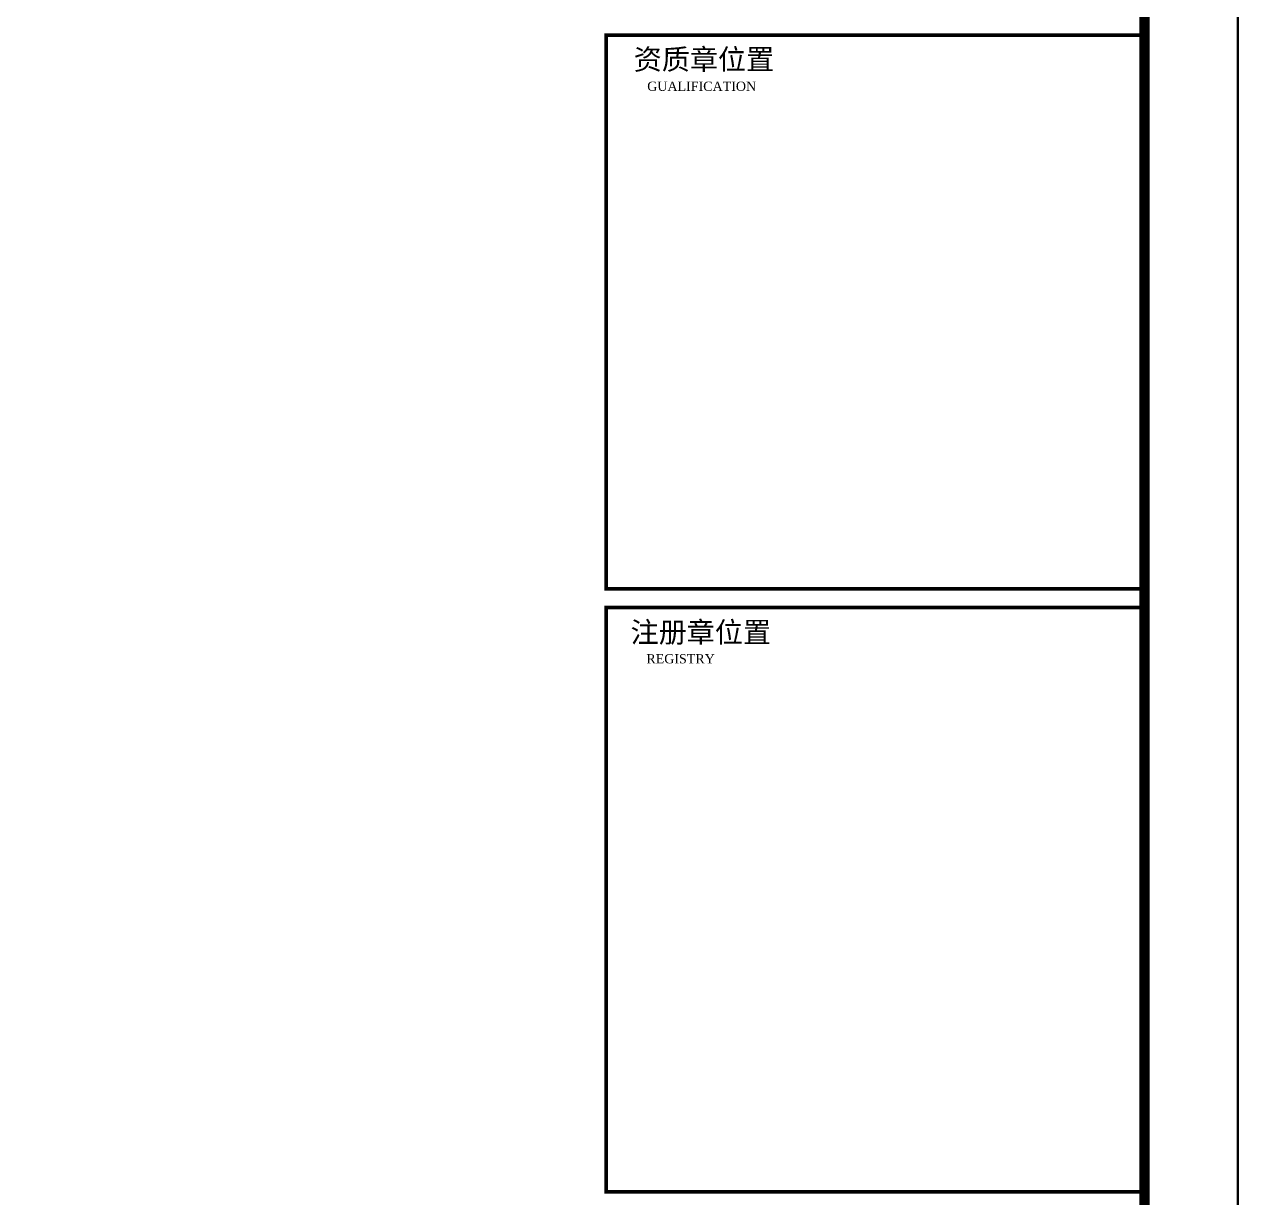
# Model space of a CAD drawing. Extents: x 54907 to 703237, y -798661 to -546661.
# Drawn here: x 471324 to 488916, y -635969 to -618949 of the extents above; entities that cross this region are included whole.
import ezdxf

# ---------------------------------------------------------------- set-up
doc = ezdxf.new("R2010")
doc.units = 0
doc.header["$LTSCALE"] = 1000
doc.header["$MEASUREMENT"] = 0
doc.layers.add('PUB_TEXT', color=7, linetype='Continuous')
doc.layers.add('PUB_TITLE', color=4, linetype='Continuous')
doc.layers.add('yichutu', color=7, linetype='Continuous', true_color=0xffffff, plot=False)
doc.styles.add('GHF', font='times.ttf')
doc.styles.add('STYLE1', font='simhei.ttf', dxfattribs={"width": 0.8})

# ---------------------------------------------------------------- blocks, each defined once
blk = doc.blocks.new('yct-1337-420-200550-63000-150-2010.0')
at = {"layer": 'yichutu', "color": 7, "true_color": 0xffffff}
blk.add_lwpolyline([(0, 0), (0, 63000), (200550, 63000), (200550, 0)], close=True, dxfattribs=at)

msp = doc.modelspace()

# ---------------------------------------------------------------- linework, layer by layer
at = {"layer": 'PUB_TITLE'}
msp.add_line((488915.7, -672661.4), (488915.7, -609661.4), dxfattribs=at)
at = {"layer": 'PUB_TITLE', "const_width": 150}
msp.add_lwpolyline([(292115.7, -671161.4), (487565.7, -671161.4), (487565.7, -611161.4), (292115.7, -611161.4)], close=True, dxfattribs=at)
at = {"layer": 'PUB_TITLE', "color": 4, "const_width": 52.8}
for points in [[(479757.6, -627139), (487605.7, -627139), (487605.7, -619106), (479757.6, -619106)], [(479757.6, -627407.6), (487605.7, -627407.6), (487605.7, -635882.2), (479757.6, -635882.2)]]:
    msp.add_lwpolyline(points, close=True, dxfattribs=at)

# ---------------------------------------------------------------- block references
at = {"layer": 'yichutu'}
msp.add_blockref('yct-1337-420-200550-63000-150-2010.0', (288365.7, -672661.4), dxfattribs=at)

# ---------------------------------------------------------------- texts
at = {"layer": 'PUB_TEXT'}
for s, height, style, p in [('资质章位置', 298.5, 'STYLE1', (480159.5, -619607)), ('GUALIFICATION', 134.324, 'GHF', (480355.2, -619915.5)), ('注册章位置', 298.5, 'STYLE1', (480114.1, -627915.3)), ('REGISTRY', 134.32, 'GHF', (480342.6, -628218.4))]:
    msp.add_text(s, height=height, dxfattribs=dict(at, style=style)).set_placement(p)

doc.saveas('drawing.dxf')
